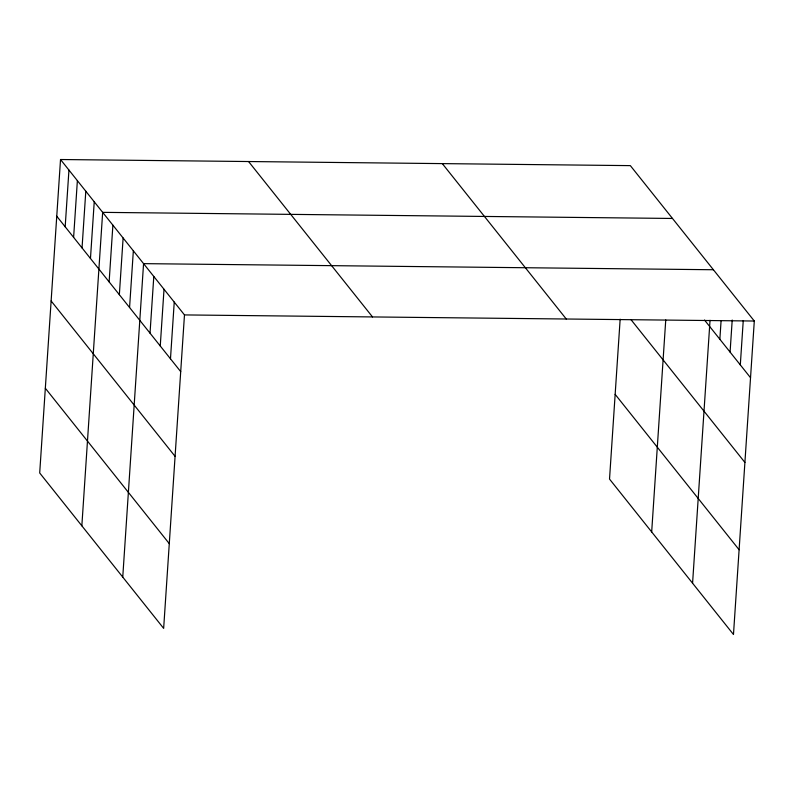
<?xml version="1.0" encoding="UTF-8"?>
<svg xmlns="http://www.w3.org/2000/svg" width="794" height="794" viewBox="0 0 794 794"><rect width="100%" height="100%" fill="white"/><g stroke="black" fill="none" stroke-linecap="round" stroke-linejoin="round"><path stroke-width="1.19" d="M60.523 159.515L39.7 472.976L163.653 628.372L184.476 314.92L60.523 159.515L630.347 165.628L754.3 321.024L733.477 634.485L609.524 479.08L620.154 319.178M65.177 226.786L68.949 170.085M73.614 237.356L77.375 180.655M82.04 247.927L85.802 191.225M90.466 258.487L94.238 201.785M81.842 525.807L102.664 212.355L672.488 218.459M109.125 281.88L112.887 225.178M119.348 294.693L123.12 237.992M129.571 307.516L133.342 250.815M122.752 577.089L143.565 263.638L713.399 269.742M150.026 333.162L153.798 276.461M160.249 345.976L164.021 289.274M170.482 358.799L174.243 302.097M651.676 531.92L665.749 319.952M692.576 583.203L710.034 320.28M719.86 339.266L721.081 320.776M730.083 352.089L732.207 320.042M740.306 364.903L743.253 320.528M184.476 314.92L754.3 321.024M704.516 320.032L750.538 377.726M630.912 319.545L744.911 462.455M442.308 163.614L566.261 319.009M615.151 394.35L739.105 549.756M248.562 161.529L372.515 316.935M56.751 216.216L180.704 371.622M51.124 300.946L175.077 456.352M45.327 388.246L169.281 543.642"/></g></svg>
